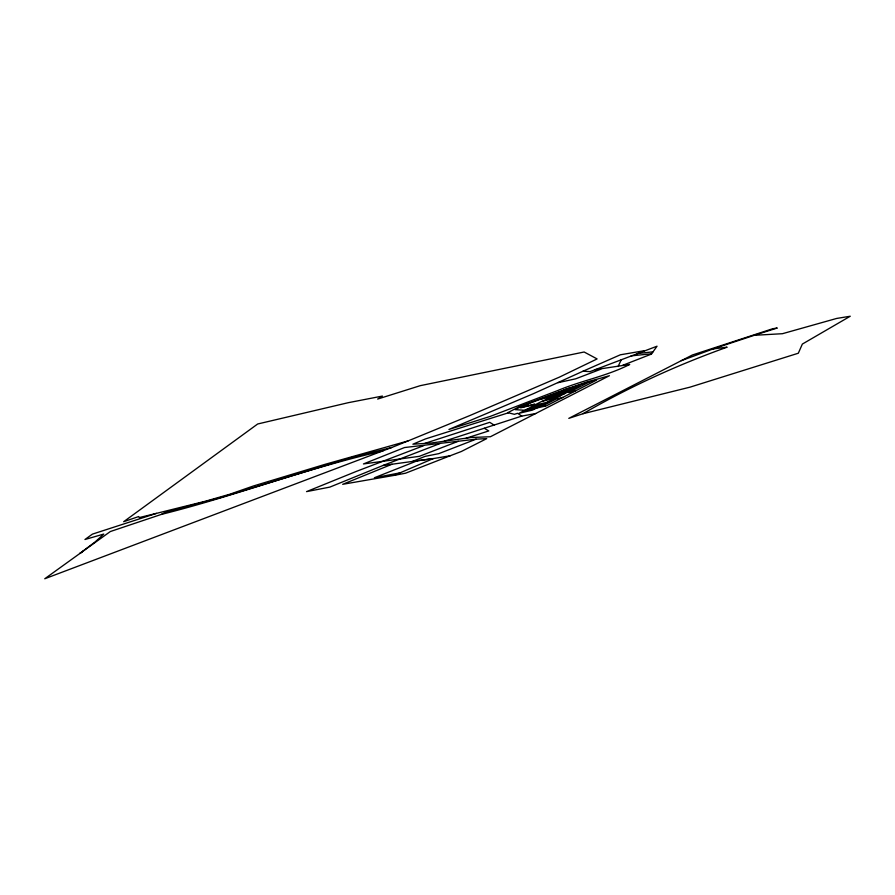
<?xml version="1.0" encoding="UTF-8"?>
<svg xmlns="http://www.w3.org/2000/svg" width="895" height="895" viewBox="0 0 895 895"><rect width="100%" height="100%" fill="white"/><g stroke="black" fill="none" stroke-linecap="round" stroke-linejoin="round"><path stroke-width="1.34" d="M618.053 366.558L621.343 359.633M622.663 365.328L651.392 354.107L657.031 346.208L590.029 371.626L583.025 371.201L533.577 393.61L448.932 429.466L490.281 416.388L557.641 390.578C581.291 380.599 606.754 376.213 629.7 364.444L595.074 369.68M82.888 551.298L79.834 553.479L95.161 541.9L103.753 534.08L84.958 539.506L92.375 534.147L156.446 513.372L205.246 501.267L229.735 494.253L253.43 485.985L325.4 464.236L408.131 440.899L470.121 415.437L559.341 377.164L597.11 358.929L584.133 352.003L420.258 385.667L377.668 399.058L382.411 396.071L348.256 402.694L257.67 423.995L123.655 521.718L138.714 516.538L139.262 517.578L156.446 513.372M582.969 413.725C628.883 387.143 677.146 365.026 727.132 347.17L713.203 348.893L681.296 360.674L568.795 418.368L582.969 413.725L689.989 387.166L798.318 353.223L802.356 344.072L850.25 316.237L836.668 318.441L782.454 333.701L754.295 335.301L713.203 348.893M391.741 447.5L44.75 578.763L110.32 531.54L161.313 514.424L165.765 512.119L219.846 497.788L352.831 457.177L391.741 447.5L408.131 440.899M528.777 403.656L520.61 407.84L531.406 405.267L545.256 406.073M532.335 405.334L534.707 404.115L521.953 407.147M554.374 394.024L547.326 397.637L540.345 399.304M534.886 405.189L519.111 413.289L532.447 410.111L548.232 402.012L533.867 405.435L541.755 401.385L556.131 397.962L579.803 385.823L566.457 389.001L518.809 406.912L507.857 412.651L514.401 414.318L517.612 413.289L521.751 416.097L535.646 413.546M542.784 401.139L566.457 389.001L587.814 381.796L609.428 375.71L490.404 436.738L470.882 437.532L431.054 443.047L412.886 444.2L425.517 438.908L508.416 412.796M547.203 402.258L555.101 398.208M542.661 405.905L556.052 399.036L562.776 397.425M589.883 381.684L568.683 392.558L575.407 390.958M681.296 360.674L692.383 354.991L772.631 328.756L777.263 328.017L754.295 335.301M583.025 371.201L620.336 354.8L644.825 350.616M391.999 464.236L342.673 484.318L394.169 475.379L433.202 458.598L450.174 455.768L461.328 451.505L486.735 438.617L476.129 439.165L404.518 447.545L363.437 463.946L419.352 456.327L458.307 441.269M440.004 443.551L383.026 465.467L329.852 487.104L306.537 491.623L356.378 471.385L423.693 445.676M417.316 460.768L374.378 477.762L400.11 472.828M476.129 439.165L438.785 453.642L425.103 456.372L412.472 461.44L433.202 458.598L383.026 465.467M600.802 369.21L575.709 378.809L557.999 382.691M450.174 455.768L405.536 473.209L394.169 475.379M568.974 388.542L521.751 406.24L515.128 409.63L526.92 410.447M567.587 389.012L587.825 382.176L596.607 380.084L546.487 405.782L523.049 411.264M521.751 416.097L444.077 441.257M424.924 443.349L489.722 422.328L494.118 425.103M466.082 438.226L488.771 430.931L484.34 428.28M161.313 514.424C235.888 495.864 307.858 467.772 382.937 450.979M562.519 391.025L575.854 387.848M558.569 393.05L571.916 389.873M554.62 395.075L567.967 391.898M550.671 397.1L564.018 393.923M546.733 399.114L560.069 395.948M530.948 407.214L544.283 404.037M526.998 409.239L540.345 406.061M637.016 353.626L653.026 351.825M631.098 355.886L651.627 353.771"/></g></svg>
